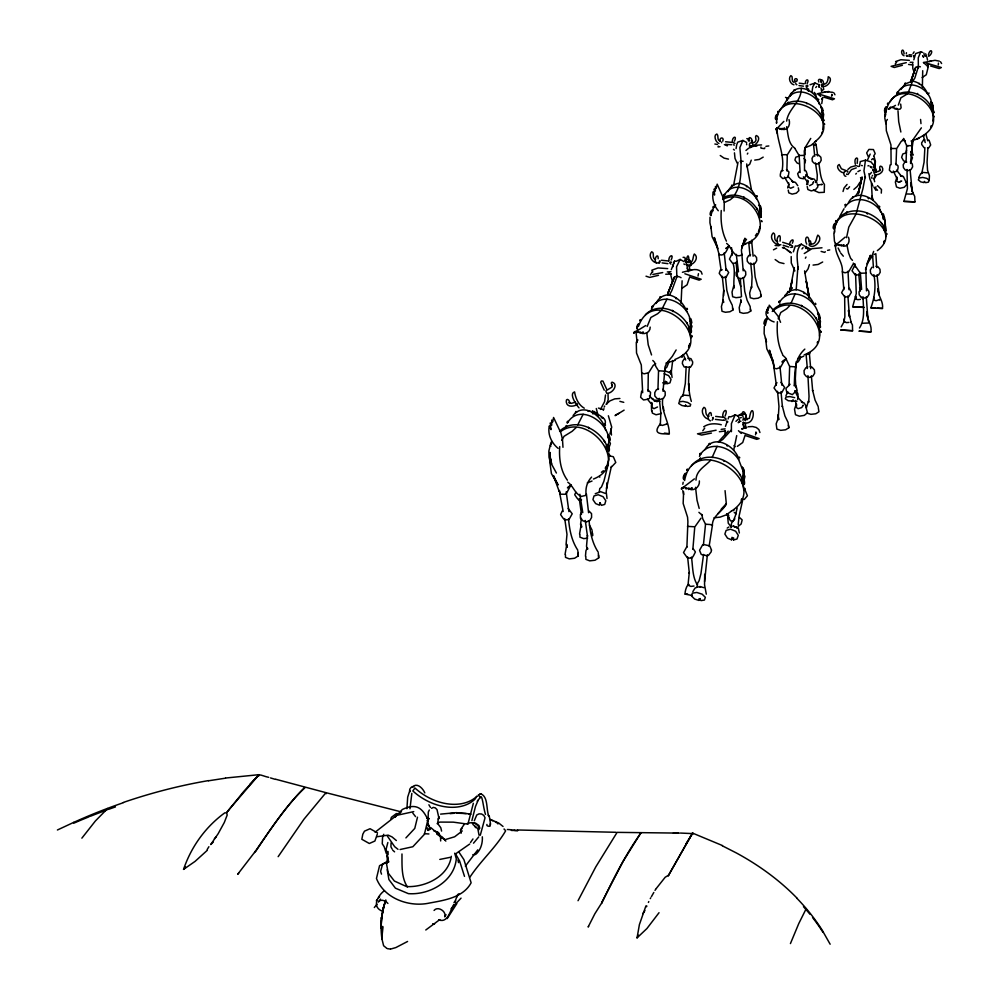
<?xml version="1.0" encoding="UTF-8"?>
<svg xmlns="http://www.w3.org/2000/svg" width="999" height="999" viewBox="0 0 999 999"><rect width="100%" height="100%" fill="white"/><g stroke="black" fill="none" stroke-linecap="round" stroke-linejoin="round"><path stroke-width="1.5" d="M745.691 428.146L745.416 423.551M796.353 404.695L796.353 403.833L794.53 409.128L795.479 414.722L799.362 416.183L804.32 415.372L807.429 412.774L805.456 405.032L804.008 402.859L801.41 402.048L802.796 402.659L798.513 398.189L794.742 390.621M608.866 452.984L608.841 459.615L607.342 464.46M581.443 518.294L580.544 524.338L581.68 527.21L581.231 524.35L579.532 534.128M724.874 430.382L725.212 434.677M642.669 392.719L641.296 364.935L636.525 353.009L636.276 342.295L637.936 339.96M710.002 217.258L709.939 222.827L711.176 228.446M648.039 391.446L648.276 373.364L653.284 365.334L655.706 363.798M704.682 574.25L704.545 584.815L706.305 594.168M728.558 515.209L728.521 518.244L727.734 517.42L728.471 515.147M401.973 853.97C402.06 864.922 401.173 877.609 407.455 886.962M723.638 295.692L723.738 290.234L722.876 299.575L723.588 302.485L723.201 300.025L721.415 306.593L722.002 311.276L725.424 312.275L729.932 311.75L732.904 310.027L732.392 306.331M912.037 145.916L911.937 141.908L912.037 145.916L912.112 142.283L913.461 139.061L921.39 127.835M304.907 787.824C287.375 803.758 270.267 829.782 255.582 851.023M922.377 87L922.714 70.704M741.483 296.715L740.359 278.833M660.839 412.887L660.314 424.737L662.3 425.437L666.995 423.951L666.246 424.363M690.809 338.099L690.272 331.793M704.582 581.568L707.379 554.795M740.084 161.214L741.021 161.264C741.046 172.715 741.196 184.99 734.59 194.93M786.862 170.904L787.287 154.882L791.732 147.752M684.602 480.556C693.468 430.332 774.625 483.491 731.305 511.213M686.887 547.34L687.899 521.703L687.562 517.182L683.154 503.446L683.603 491.795M797.914 266.87L796.178 290.01M822.739 97.378L821.74 103.621M657.954 389.498L658.541 370.791L655.744 366.333L654.557 362.3L652.797 360.464M660.314 424.737L660.351 423.838C652.135 433.941 660.439 434.253 669.33 433.716C669.318 421.84 660.901 411.451 662.724 398.813M749.737 140.984C746.815 134.828 753.633 138.099 751.698 142.407M789.035 385.514L789.647 366.483L785.589 357.854L782.592 355.032M794.267 385.876C794.854 372.54 794.18 358.703 804.832 349.113M391.059 842.944L390.934 846.827L392.12 849.05M782.055 170.792C785.027 155.182 777.422 142.557 776.772 127.785M805.394 247.752L806.131 246.291L806.78 247.09L806.056 248.551M896.003 164.823L896.59 148.701L901.123 141.508L904.457 139.361M906.068 161.913L906.642 145.604L912.124 145.729L910.539 163.511M562.974 447.302L562.487 439.285L560.938 433.054L553.583 417.482L552.647 422.003L551.71 420.092L551.723 425.212L550.274 422.914L550.986 429.632L549.338 425.886C547.39 434.303 551.56 443.081 558.104 448.351M743.743 490.172L743.219 483.366M764.272 326.411L764.135 333.579L766.52 341.933M788.636 182.829L788.935 187.138L790.634 188.262L793.693 186.938M805.032 147.527L805.094 154.408M912.599 63.237L912.836 68.694L914.784 73.451M409.965 808.778L411.825 793.393M406.905 808.703L407.692 797.127L409.827 790.496M681.068 303.421L682.117 280.806M765.234 325.537L767.444 317.207M823.451 83.966C823.925 82.43 822.227 78.097 820.791 80.707M928.333 66.421L926.285 74.763L922.102 77.572M686.163 366.758L685.326 383.391L682.954 396.054L683.116 395.067L688.885 395.542M689.46 366.983C688.111 378.883 688.161 390.759 691.333 401.398M810.751 138.411L805.369 147.253L804.245 151.036L804.432 155.407L799.1 155.494L794.979 148.651M663.061 391.321L664.997 366.92L666.745 363.074L672.339 356.331L676.136 349.95M819.48 336.163L819.817 329.782M780.569 322.315L777.921 315.984L769.255 305.182L768.78 308.167L767.794 307.292L768.231 310.352L766.745 309.39L767.956 313.211L766.158 311.451C765.034 316.571 769.53 320.754 774.125 321.928M796.24 361.626L795.341 378.546L795.878 387.687M720.217 141.433C718.618 137 724.812 136.651 722.764 141.221M924.887 147.59L924.075 162.213L921.727 173.601L922.264 172.365L927.334 172.802M927.896 147.69L927.072 162.325L927.547 170.33L929.432 175.699L929.207 180.332L928.396 182.168L925.648 182.667L924.3 181.393L923.988 182.605L920.728 181.868L918.343 179.895L919.142 178.059L922.651 177.41L926.822 178.359L929.207 180.332M746.528 239.248L742.369 245.654L741.845 247.889L744.929 238.199L741.408 249.862L741.82 254.945C733.828 259.016 731.555 246.828 726.623 243.381M881.28 193.119L881.493 189.523L877.497 185.664M382.005 939.297L382.667 926.41L381.943 938.935L383.616 945.741L386.95 948.463M559.715 446.565C558.916 458.066 560.439 470.654 567.382 480.194M721.253 210.489C720.541 220.854 721.69 231.756 726.41 241.134M740.808 299.338L741.146 302.21L741.021 301.061L739.198 307.642L739.809 312.337L743.256 313.336L747.776 312.812L750.736 311.076L750.199 307.38M733.503 539.947L733.628 537.887L731.443 539.76L727.509 538.161L724.862 534.09L726.123 530.382L730.594 529.195L735.639 531.243L738.286 535.327L737 539.035L733.503 539.947L732.03 537.337L731.443 539.76M799.125 155.045L800.124 172.59M736.251 254.32L738.498 271.84M777.409 321.69C776.685 332.692 777.572 344.33 782.567 354.333M859.44 166.396L860.301 161.601L865.484 160.152L871.14 162L872.864 164.311M885.151 112.487L884.802 118.094L885.926 123.739M382.142 928.958L382.205 932.741M699.387 480.931C699.924 485.764 695.853 490.172 690.946 489.71L692.207 487.812L688.523 489.498L689.035 488.012L685.901 488.886L686.488 487.862L683.341 487.587L682.055 488.561L683.279 487.524L681.455 488.886L683.678 487.087L681.318 488.886L694.38 478.883M863.685 307.442L852.684 306.73L856.268 293.594L855.569 273.676M692.232 595.479L685.127 594.13C684.652 591.483 687.087 583.965 688.998 584.465M877.085 274.825L879.083 294.867L877.896 288.674C877.646 295.916 883.69 301.248 882.467 308.466L870.866 307.792C874.737 297.402 876.135 286.176 873.863 274.65M791.196 256.581L791.283 263.024L794.879 270.954M907.055 193.956L911.375 194.131L912.886 193.282L912.611 192.345L914.697 196.366L914.947 201.86L903.908 201.386L907.417 188.711L907.005 169.468M938.298 64.923L938.423 63.099M885.289 115.946C891.483 63.149 966.245 117.595 916.82 138.861M441.67 837.799L436.7 833.653M739.372 533.004L738.286 527.859M932.754 120.954C938.311 97.977 903.059 80.382 890.134 101.736M800.411 356.718L800.261 358.641L798.126 361.913L796.952 362.013M688.985 345.954L688.573 347.315M692.856 549.338L694.767 526.972L700.986 518.219M697.202 586.825L697.514 583.316L699.113 580.731L700.948 573.713L703.558 554.445M852.584 330.744L840.908 330.02L852.584 330.744L852.447 324.912L850.586 321.578L851.148 322.452L848.426 310.489L849.475 316.845L847.901 295.941M870.941 331.868L859.202 331.144L870.941 331.868C872.289 324.55 866.22 318.993 866.782 311.563L867.831 317.932L866.308 296.978M812.025 91.721L812.786 86.788L815.009 83.054L819.829 84.99M703.383 545.242L705.531 524.2L710.301 524.537L712.387 525.412L709.14 546.228M658.191 258.729C658.378 251.411 652.684 260.215 656.455 262.862M651.398 405.319L651.623 410.839M712.387 525.412C712.062 515.884 722.502 511.675 726.335 503.933L725.062 490.646M650.187 327.11C650.486 331.406 646.141 334.215 642.182 333.491L643.393 332.068L639.972 333.142L640.484 332.005L637.587 332.467L638.149 331.693L635.064 331.481L633.703 332.742L635.826 331.593L633.641 332.942L645.779 325.524M123.476 802.659A329.682 191.196 -21 0 0 73.614 822.439L73.689 822.552M724.1 211.014L724.25 203.371L723.201 197.69L717.17 184.166L716.208 188.224L715.509 186.463L715.321 191.096L714.223 188.973L714.547 195.067L713.323 191.633C711.625 198.339 713.848 205.557 718.281 210.739M738.174 524.687L739.11 515.946L742.931 499.088M711.375 415.634C711.325 406.968 704.782 419.043 710.426 420.854M831.593 96.204L831.817 94.356L832.279 95.467M875.811 172.565L875.474 168.769L873.226 166.471M794.58 81.081C793.493 77.672 798.725 77.897 796.927 81.156M672.065 377.447L671.128 370.342L671.003 374.363L672.714 360.539M806.618 184.54L807.766 180.482M326.173 793.693L325.961 792.657L275.736 779.257M427.959 823.064L428.309 812.062L429.308 810.002M599.3 491.77L599.75 488.586L601.473 487.012L603.92 481.143L608.403 463.436M805.244 83.604C805.194 78.584 810.027 78.584 807.117 83.666M664.872 371.491L665.272 368.556L666.795 367.232L668.955 362.013M755.531 434.802L755.918 432.018L756.53 433.291M659.028 912.711L646.927 928.533L637.062 937.861L639.397 924.612L645.928 905.881M725.087 416.158C728.833 407.205 722.215 409.915 722.752 416.72M606.605 466.221L606.505 466.858L606.93 465.397M787.724 187.974L788.024 185.976M846.553 237.687L848.775 227.148L856.081 213.973L862.961 188.561L865.196 176.698M591.595 477.085C586.863 482.155 585.202 488.648 586.201 495.292L581.43 496.403C574.762 493.868 573.451 486.076 567.782 482.167M607.017 498.526L606.206 491.845L607.28 482.617L606.518 488.436L611.388 466.396M579.87 494.255L582.779 512.637M736.076 148.601L736.638 145.142M682.816 484.278L683.166 482.255M906.268 53.809L906.468 52.71M738.024 162.288L733.566 185.477M730.868 527.185L731.655 522.752L733.266 521.103L735.414 515.621L737.15 508.016M672.989 266.745L673.426 264.298M698.85 600.387L699.175 598.601L700.973 600.611L704.432 600.049L705.331 597.315L702.147 594.168L696.765 592.457L692.344 593.181L691.483 595.916L694.655 599.05L698.85 600.387L700.287 598.538M871.603 159.728C873.463 155.944 876.772 163.724 874.162 165.409M698.026 276.024L698.451 273.701M794.342 267.582L789.897 290.734M865.484 160.152L863.948 170.929L865.409 177.647M377.297 834.19L374.9 841.021L369.318 843.493L361.838 839.285L362.799 834.227L364.473 831.168L370.055 828.72L377.535 832.916M794.692 397.664L789.859 396.578L785.976 397.04L785.314 398.763L788.236 400.736L796.915 401.361M734.477 141.184C737.562 134.415 731.48 137.213 732.442 142.208M874.737 174.001L874.575 174.85C879.033 175.524 885.214 171.366 881.842 166.633C878.558 164.76 879.969 169.081 880.156 170.704L880.419 169.793L878.558 171.391L874.013 172.278L873.85 173.127M451.323 856.293C448.551 876.498 425.324 887.462 406.581 886.588L394.393 881.043L388.174 873.026L386.576 863.973L387.175 861.188M797.614 399.637L798.026 394.043L796.403 390.472M665.059 383.716L665.521 381.418L667.082 382.192L665.059 383.716L662.712 382.779M786.65 121.116C788.248 108.716 801.623 101.873 801.273 88.262M689.298 278.134L687.1 284.802L682.192 288.149M733.691 450.249L736.725 435.589M913.823 59.79L915.633 53.584L920.728 51.873L922.564 52.385M913.248 139.723L911.95 149.026L912.599 154.595L910.651 151.536M823.313 932.179L830.144 944.217M927.534 66.808L928.009 64.585L927.534 66.808L927.934 65.222M885.476 227.01L885.102 220.292L883.216 218.594M259.016 775.736C258.291 773.363 264.523 776.648 268.719 777.334M671.141 260.015C674.537 252.884 668.069 255.694 668.918 261.026M906.006 152.647L906.543 150.225M789.997 290.709L792.282 280.332L789.497 291.683M861.95 177.497L858.291 193.868L862.087 177.285M745.142 435.152L742.719 442.532L737.324 446.366M641.67 391.171L640.621 397.29L643.506 399.962L645.978 399.588L649.512 398.489L650.337 394.892L650.549 392.37L647.677 389.697M743.081 416.983C740.184 406.605 748.8 413.948 744.68 419.23M467.869 824.337L473.351 803.321M793.356 251.848L795.354 245.966L797.165 246.129L801.298 244.156L805.306 246.541M550.237 445.354L548.863 451.073L549.013 457.267L550.674 463.586M471.903 820.616L475.462 806.555L478.046 800.436M474.313 820.741L476.723 815.022L479.033 813.848L481.643 813.998L483.841 815.446L485.039 817.794L480.282 835.264M417.495 817.194L414.772 828.408L405.906 837.911M862.025 177.235L858.403 192.183L858.965 190.722L855.444 196.316M806.355 407.929L808.453 400.986L808.666 402.335L809.04 396.378L807.929 375.599M608.766 435.127L609.927 437.462L609.84 440.309M751.248 160.14L749.787 164.123L746.715 166.633M890.121 164.947L889.347 170.18L891.845 172.577L894.28 172.003L897.252 171.154L898.113 167.882L898.026 165.909L895.541 163.524M898.338 105.095L900.886 97.802L907.567 93.819M650.424 274.837L652.597 271.204L652.597 272.377M821.877 133.179L822.189 132.005M809.402 264.623L808.116 268.818L805.169 272.989M718.269 146.141L718.044 146.953L720.017 146.678M884.04 242.008L884.365 240.834L884.14 242.807M679.42 400.524L681.243 396.703L683.403 395.154M789.322 96.254L791.121 93.207M387.849 842.519L386.151 849.1L388.611 862.199L387.212 855.506L387.262 862.924M778.209 318.843L780.781 312.5L786.762 308.716L789.797 305.607M695.978 480.157C696.178 470.254 705.132 466.471 710.776 460.114M384.465 890.621C377.41 895.878 371.316 907.467 382.904 911.35M843.031 191.521L844.068 187.987L847.052 184.428M390.871 819.055L391.383 817.344L396.291 813.623L400.249 813.873M565.821 426.798L566.408 425.524M567.07 422.477L567.657 421.216M758.441 231.768L758.84 230.469M690.222 318.768C691.383 317.07 692.482 326.186 690.833 322.615M575.387 412.674L575.973 411.413M690.771 324.288L689.46 318.044M760.589 217.432C758.591 219.081 758.528 207.879 760.289 214.698M804.657 163.349L805.544 160.464L804.058 158.466M385.826 899.937L383.379 907.854L385.539 900.911M647.165 326.486L650.886 317.457L657.667 313.711L661.088 310.639M822.751 129.67L823.463 122.078M920.391 66.821L918.456 66.434L914.847 78.034L912.412 81.568L908.266 92.445M883.603 228.122L883.953 226.973M884.315 225.836C886.7 224.238 882.492 208.679 883.004 215.372M692.844 591.62L695.054 588.061L697.589 587.025L700.524 586.675L699.65 586.575L703.97 587.649M741.196 500.287L741.658 498.801M457.704 894.392L454.682 902.447L455.044 901.548M385.564 900.761C381.206 912.936 380.107 926.16 381.943 938.935M817.219 342.994L817.657 341.608M304.558 787.587C287.749 804.033 270.08 829.545 255.869 851.098M688.898 346.353L689.822 343.481M638.523 326.273C654.283 281.73 720.853 341.496 675.037 359.415M639.797 320.816L640.347 319.63M930.756 126.935L931.168 125.687M758.678 231.006L760.027 226.873M651.748 307.33L652.297 306.156M651.91 309.078L651.36 310.264M911.2 80.732L914.947 69.393M659.727 297.864L660.289 296.691M910.776 82.068L915.621 67.482L910.626 81.419M711.363 213.873L713.186 208.416L715.696 204.895M823.114 118.744L823.688 114.123L821.765 111.613L822.352 110.539L820.753 106.518M759.64 205.819C760.589 204.358 761.875 210.24 760.564 210.227M713.024 207.405L713.548 206.293M736.987 144.156L737.674 142.183L742.906 140.434L746.69 142.507M723.8 195.379L724.325 194.268M725.461 426.373L727.21 421.328M724.038 197.178L724.562 196.066M731.48 186.189L732.005 185.065M646.852 906.006L646.565 906.717M673.801 263.249L674.55 261.164L676.298 261.263L680.132 259.403L684.09 261.676M911.25 161.101L912.474 157.742L910.501 154.271M207.23 850.361L195.067 861.388L183.566 869.367C191.146 846.89 205.644 826.66 224.937 812.761M873.675 251.386L871.54 257.23L866.932 263.861L870.441 255.269L865.534 269.443L865.821 268.069L866.483 290.871M679.245 276.81L677.06 276.361L671.84 290.509L669.817 294.355L668.194 295.304M777.709 112.263L778.159 111.226M786.975 98.751L787.412 97.715M787.724 103.222L788.174 102.185M793.893 90.809L794.342 89.76M686.65 470.354L687.275 469.055M728.084 418.943L728.933 416.695L730.881 416.82L735.164 414.885L737.424 415.634M671.316 269.63L674.55 261.164M699.725 454.533L700.349 453.246M699.775 459.278L700.399 457.979M785.926 395.716L787.899 391.82M383.753 834.29L382.555 837.374L382.255 843.805L384.14 846.653L386.338 853.533M668.169 292.632L673.588 278.696M708.853 444.63L709.477 443.344M867.582 159.803L870.179 154.096M778.783 302.285L779.37 301.086M779.545 305.232L780.132 304.033M648.401 902.447L648.776 901.573M787.437 292.62L788.024 291.421M795.117 293.856L791.196 302.884M806.181 909.652L806.243 908.615L798.775 923.563L790.434 943.58M660.127 261.913L658.99 263.336L658.865 262.275M600.474 409.44L604.595 401.635L605.519 394.98M603.259 410.352L604.008 408.728M668.231 292.57L674.55 276.898L667.707 293.444L668.756 291.908M835.589 221.616L836.038 220.567M834.352 231.656L834.64 230.931M845.004 205.369L845.454 204.308M846.39 213.112L846.852 212.038M852.497 198.039L852.959 196.965M859.477 328.009C865.496 318.956 863.148 307.18 863.049 296.79M792.344 243.257C795.479 236.638 788.661 241.034 789.734 245.13M717.095 446.303L712.112 457.53M841.183 326.898L844.03 321.803L844.867 316.571L844.654 295.754M815.708 96.791L815.946 94.381L814.21 92.358M887.387 104.046L887.911 102.984M885.614 114.66L885.102 115.722M896.877 93.082L897.402 92.008M913.024 53.571L914.11 51.873M898.463 93.981L898.988 92.907M904.757 84.003L905.281 82.942M486.988 824.45L486.863 824.762A1.761 1.211 5.5 0 0 487.574 825.973L488.998 826.298A2.035 1.436 10.9 0 0 490.272 825.886L489.935 824.075M918.818 177.347L920.666 173.764L922.339 172.602M742.719 467.569L744.168 470.017L743.843 472.877M907.167 55.919C908.478 54.246 907.292 57.655 906.28 55.507M897.352 179.171L896.802 177.685L895.366 182.08L896.49 186.988L899.962 188.262L904.182 187.3L906.667 184.678L905.956 181.943M605.019 423.938C607.554 417.495 597.127 415.297 594.33 411.488M606.58 404.37L608.179 399.712L608.029 393.918M667.02 299.088L661.875 309.303M821.565 117.969L821.952 117.12M822.327 116.284L822.976 110.552L821.852 109.39M933.078 111.663L932.829 105.307L931.006 104.258M689.023 262.312C688.873 251.885 686.85 255.969 686.076 262.075M776.435 122.74L776.722 122.103M458.928 893.755L456.618 897.065M583.154 414.235L577.659 425.037M601.623 903.458C613.111 879.182 625.699 854.27 641.096 832.754M447.177 918.618L456.83 903.596M819.642 325.799L820.504 321.478L818.368 319.056M815.896 182.58L817.095 180.032L817.282 175.025L815.521 163.024M743.656 481.83L744.942 476.423L743.768 474.138M562.312 510.901L560.589 514.56L562.799 517.819L564.672 519.93L568.918 519.617L572.215 513.811L568.144 508.429M575.836 492.282L574.7 494.692L576.885 497.902L578.721 500.012L581.518 499.8M720.516 269.693L719.205 273.351L722.389 277.61L726.023 277.322L728.708 272.565L726.398 269.206M453.883 904.395C450.087 910.139 448.214 923.476 438.611 919.854M656.143 303.446C657.954 298.401 662.974 295.055 668.269 294.805C676.96 296.353 683.691 303.396 686.763 311.426M602.072 901.835L623.114 861.375L640.958 832.704M727.934 191.696C729.707 186.9 734.402 183.579 739.472 183.229C747.627 184.553 753.845 191.284 756.543 198.826M790.147 96.366C795.816 80.519 817.219 90.847 819.055 103.908M821.403 106.98L822.714 108.978L822.514 111.101M875.099 175.999L874.625 176.698M578.034 900.711L595.766 866.92L617.107 832.367L679.133 833.104L673.351 833.054M835.089 225.861L835.651 224.725M836.225 223.601L836.787 222.477M650.287 898.625L650.674 897.901M644.879 910.514L644.268 911.6M668.319 875.711L692.444 833.054M668.294 875.698L692.594 833.116L722.489 845.566M705.044 449.612C713.573 433.216 735.376 445.816 738.973 459.677M853.046 264.273L848.588 271.878L845.004 272.789L842.369 271.815C843.206 261.588 833.878 253.846 835.713 243.331M747.327 154.058L747.826 153.122M438.136 833.416L439.061 833.129L439.223 834.352M469.992 877.06C480.544 860.938 496.041 847.389 505.606 830.881L505.257 830.007M900.911 89.51L905.094 83.953L912.499 81.106C919.355 82.143 925.099 87.388 927.509 93.769M735.164 414.885L731.405 423.651L731.418 431.68M651.385 896.69L653.808 892.469M920.728 51.873L918.281 57.767L918.356 68.169M551.011 459.94L549.862 462.075L551.411 473.613L558.091 484.99L553.409 475.574L559.278 491.62M742.906 140.434L739.872 147.565L741.171 162.612M637.062 937.861L638.473 935.239M212.225 843.206L210.702 844.567L218.157 833.703L224.313 822.464L227.198 815.022L226.523 812.761M207.168 849.537L208.903 846.715M847.964 174.588L851.46 169.605L856.293 167.869M609.877 434.103L611.713 427.11L608.366 415.771M847.389 172.09L847.851 171.254L841.383 168.794L839.172 164.498C834.939 166.321 840.084 172.677 843.518 172.777M582.055 511.538L580.407 514.497L580.456 518.281L583.066 520.904L586.351 521.915L589.947 520.379L591.595 517.432L591.545 513.648L588.935 511.013M839.697 216.521L844.005 208.766M805.356 258.204L806.006 257.03M848.401 202.822C855.706 187.45 878.021 198.351 880.569 211.875M737.624 269.805L736.088 272.527L736.251 275.574L738.361 277.997L741.295 278.646L744.255 277.51L745.791 274.787L745.629 271.74L743.518 269.318M813.373 156.019L812.025 158.416L812.362 161.438L814.385 163.386L817.194 164.061L819.854 162.65L821.203 160.265L820.866 157.243L818.843 155.295L816.033 154.608M446.004 914.647L444.755 916.832C446.778 911.425 437.749 905.718 434.066 910.439M604.12 407.117L604.72 406.056M876.148 175.724L874.187 178.946M567.32 423.176C578.921 402.547 609.228 421.815 608.891 440.996M760.938 215.16L761.338 211.376L759.715 210.377M690.671 330.444L692.02 326.186L690.234 323.801M904.107 53.884C903.321 45.417 898.975 53.409 904.045 55.782M651.473 308.878C661.613 287.312 692.644 305.881 690.459 325.324M561.75 440.284L564.085 436.288L572.14 431.306L576.186 427.522M723.601 196.728C732.904 176.011 762.549 193.119 759.914 211.825M791.995 401.573L793.094 399.7M608.591 448.788L610.414 443.643L609.527 441.483M904.807 162.1L903.183 164.823L903.433 167.595L905.319 170.055L908.253 170.567L910.976 169.618L912.611 166.895L912.349 164.123L910.476 161.663M786.887 100.287C795.791 82.23 823.75 96.653 822.065 113.973M821.603 99.013L822.002 98.352M741.645 480.544L742.232 479.57M742.819 478.596L744.305 471.903L743.031 470.479M685.938 843.98L692.719 833.166L693.219 833.778M823.288 931.992L823.301 931.967A336.675 234.503 -9.6 0 0 796.852 898.238M871.977 267.195L870.291 269.98L870.541 273.002L872.552 275.499L875.636 276.149L878.533 275.05L880.219 272.277L879.957 269.243L877.946 266.745L875.898 266.321M655.868 889.073L655.007 890.384M860.838 288.973L859.065 291.87L859.24 294.767L861.213 297.477L864.322 298.052L867.269 297.178L869.055 294.28L868.855 291.383L866.895 288.661M680.132 259.403L676.548 266.783L676.847 276.923M477.772 849.862L465.334 866.17M817.944 324.325L819.779 321.191L819.879 317.445L818.631 316.321M859.977 182.18L857.392 186.338L853.845 189.435M782.517 106.905L788.223 97.79M896.802 94.293C904.932 75.849 931.43 87.413 931.617 104.783M779.27 302.797C789.734 283.853 817.469 298.476 818.606 316.608M699.462 456.381C707.354 439.672 730.544 446.128 738.436 459.528M931.78 110.077L933.091 107.88L931.33 107.043M278.147 856.667L303.996 819.18L325.961 792.657M656.218 888.561L665.197 877.234L668.568 875.224M873.675 155.956L875.186 153.634L873.438 149.563L868.93 149.4L866.645 152.884L868.406 156.955M776.935 382.629L774.025 387.949L777.734 393.057L781.73 392.744L784.627 387.425L780.931 382.317M684.652 358.279L682.579 361.438L682.354 363.611L684.153 366.97L690.409 367.295L692.494 364.136L692.694 361.963L690.908 358.604L687.861 358.341M254.583 852.522L255.507 851.123L237.687 874.275L238.773 873.089M815.746 87.562L816.658 86.463M686.9 546.59L683.541 552.547L687.649 558.191L692.07 557.904L693.531 555.719L695.416 551.947L693.069 548.563M801.947 248.976L803.084 247.615M854.632 265.522L852.022 270.779L855.344 275.062L859.028 274.775M845.004 207.268C854.832 191.246 882.342 202.66 883.491 219.53M764.909 147.815L764.347 148.626L761.026 148.152L760.876 147.028M755.406 235.702L757.042 233.354M460.539 829.694L464.385 824.163M588.586 926.373L588.136 927.022L594.855 913.773L602.335 901.947M214.398 838.773L216.009 837.075M605.194 468.206L606.98 465.659M887.387 119.455L886.001 121.428L886.338 130.744L890.946 144.905L891.108 164.71M470.479 842.507L472.964 838.96M814.722 156.281L813.473 143.956M815.609 143.731L815.584 144.942L814.51 145.305L813.011 144.618M478.746 836.875L473.501 843.193M779.582 110.814C789.235 94.043 814.947 101.186 821.902 116.821M606.368 447.452L607.042 446.541M607.704 445.616L609.889 439.26L607.579 436.813M688.773 329.008L689.335 328.246M689.884 327.485L691.495 322.227L690.409 321.116M702.784 430.744L704.732 428.096M758.89 214.36L760.714 211.776L761.001 208.729L759.914 207.817M737.337 261.513L736.213 263.024L732.617 263.311L729.457 259.103L731.917 253.958M790.321 290.047L792.12 287.675L788.273 292.482M735.938 421.328L737.999 419.443M691.47 465.696C706.181 448.151 734.877 460.302 742.22 479.208M380.519 899.125L378.309 901.985C380.681 898.563 385.864 900.698 387.924 903.446M376.311 900.786L377.247 899.575M378.683 897.701L379.595 896.528M895.266 63.911L896.665 62.113M642.669 913.723L644.055 911.925M377.085 904.22L374.313 907.517M799.337 171.491L797.639 173.676L798.688 176.898L800.236 178.184L803.558 178.771L807.229 174.513L806.181 171.291L804.62 170.017M461.975 828.496L460.464 830.431L461.176 833.216M801.298 244.156C794.717 250.687 797.826 260.951 798.064 269.181M734.852 518.868L733.116 521.053L730.481 520.829L726.598 513.823L727.584 514.872M183.566 869.367L185.452 867.007M837.562 219.905C849.05 203.784 875.124 211.214 883.89 226.561M212.75 842.619L213.411 841.82M849.575 186.751L847.689 188.998L846.403 188.636M855.768 174.101L856.43 173.339M717.869 513.761L726.335 503.933L721.29 509.065M844.417 287.425L841.633 292.744L844.892 296.953L848.626 296.765L851.398 292.257L849.4 288.336M847.864 169.48L850.711 167.095L856.081 165.584M249.787 784.465L259.066 774.675L225.737 778.021M461.063 898.138L451.086 908.753M731.256 430.094L722.602 439.635L718.343 441.92M776.673 248.139L773.476 249.812M719.105 441.046L728.171 431.106M813.236 182.33L813.735 181.781L812.599 184.053L809.59 185.689M744.267 499.512L747.414 495.766L745.017 489.897M573.101 415.522C583.853 401.336 603.071 416.82 605.619 430.107M395.129 817.219L402.36 809.477C415.659 803.146 422.04 807.18 427.922 819.679L424.413 834.327L412.837 846.74L400.087 849.525M795.878 366.883L789.672 366.458M825.311 251.748L824.687 252.397L821.116 251.423M784.802 295.567L787.936 292.37L791.832 290.297L796.265 289.498C804.083 290.896 810.738 296.691 813.785 303.933M427.135 820.529L429.108 818.481L428.359 819.255M611.163 467.37L615.784 462.475L613.324 456.718L609.228 455.844M692.732 833.603L680.394 833.054M664.422 433.129L669.33 433.716M479.795 797.901C482.292 792.17 483.029 807.08 485.489 814.397M743.893 428.309L743.406 422.24M742.619 419.98L749.387 418.344C752.771 397.14 758.441 427.097 743.069 422.565M81.868 838.161L95.355 821.016L107.617 808.503M802.622 405.806L803.271 405.194L801.71 407.592L798.101 408.666L796.166 407.355L795.529 400.449M790.059 384.265L785.926 388.474L786.8 392.432L792.332 394.63L797.052 390.209L796.178 386.251L794.417 385.277M783.84 121.403L776.161 129.358L777.809 127.71L776.348 129.458L777.647 128.222L776.885 129.271L777.784 128.384L780.256 128.459L779.907 129.37L782.18 128.371L781.917 129.633L784.54 127.934L783.753 129.608C788.735 129.42 790.471 123.639 788.998 119.568M439.847 919.579L425.774 929.994M462.262 830.943L454.645 836.787L444.518 839.822M504.12 828.895L504.308 829.669M455.706 900.948L453.946 902.509M881.742 213.299L883.94 218.606M478.434 794.979L480.369 793.955M275.412 779.395L270.492 777.921M606.043 404.258L609.977 400.874L614.76 398.876L619.892 398.476M806.068 85.702L807.729 85.327M807.866 86.276L806.205 86.638M876.111 186.863L875.024 187.787L877.559 190.235M804.257 253.534L811.987 248.676L822.002 247.789M745.941 150.474L748.713 148.139M733.241 197.253L730.294 199.738L724.487 202.472M738.136 526.436L741.183 523.938L742.157 519.892L739.497 517.494M739.11 421.915L738.174 422.664L739.073 422.152M624.113 410.127L615.159 415.684M814.897 142.233L810.963 145.33L806.093 147.34M845.191 237.088L834.839 245.791L836.575 244.33L835.127 245.704L836.513 244.568L835.801 245.329L839.472 244.668L839.11 245.492L841.483 244.817L841.233 246.004L843.955 244.693L843.144 246.204C848.114 246.853 850.236 241.171 848.476 237.238M683.091 257.317L684.802 257.492L685.464 259.802M749.987 145.479C754.645 148.339 762.736 137.625 756.231 135.514C754.42 137 757.08 139.598 755.419 141.334C755.069 143.756 748.925 141.271 749.35 144.693M792.719 247.115L790.746 247.415M645.416 314.66C659.365 300.724 682.929 311.563 689.335 327.972M601.398 472.29L603.408 470.754M412.375 787C417.207 782.167 422.889 788.461 424.837 792.906M925.424 56.106C925.111 56.556 925.549 56.256 924.437 55.569M559.627 431.206C574.962 416.583 599.837 428.946 607.067 446.191M560.439 431.705C587.762 410.939 631.793 464.16 593.456 479.021M469.742 844.005L455.644 853.845M773.126 309.727C787.537 295.704 811.962 306.094 818.381 323.264M731.53 511.038L726.385 514.822L720.117 517.12L713.96 517.794M814.485 142.02C849.175 116.821 776.248 80.532 776.535 123.364M772.252 311.463C799.125 286.663 843.218 340.06 804.133 354.882M375.124 832.204L396.653 815.371L413.748 811.625M786.388 358.891L781.992 362.025L784.939 359.49L780.531 367.345L776.648 368.768L774.462 368.331L769.442 350.187L773.313 362.15L766.807 348.801L765.496 337.924M570.991 485.314L567.42 487.862L570.966 484.915L566.633 493.094L565.009 494.268L560.089 494.18L559.328 490.559M588.036 411.338L589.984 411.163M729.37 246.066L725.861 248.526L728.633 246.403C726.885 250.299 724.687 256.693 719.168 254.595L714.31 237.5L717.994 248.714L712.087 236.601L710.863 226.623M750.574 147.128L753.009 145.417L751.922 141.009M821.415 90.946L823.738 89.348L822.801 85.29M684.615 260.514L686.575 259.191L690.197 260.502L691.233 265.185L689.273 266.508M722.177 269.705L721.128 270.417L718.681 253.746M703.696 426.798C708.753 423.264 715.484 423.251 721.278 424.737M737.487 416.283L741.87 413.436L745.791 414.672L746.965 419.905M808.303 353.159L809.44 354.133L806.156 354.545M598.576 555.144L598.701 557.879L595.029 560.239L589.722 560.851L585.901 559.353L585.801 556.63M788.211 423.514L788.848 427.722L785.664 429.77L780.706 430.344L776.897 429.108L776.173 423.826L778.233 418.294L778.97 406.393L777.547 391.308M578.184 553.184L578.271 555.906L574.587 558.254L569.293 558.878L565.509 557.38L565.446 554.67M877.359 250.624C911.1 225.287 833.778 192.57 834.527 232.655M727.222 528.071L728.92 526.997M895.466 105.37L891.895 107.555M686.35 263.736L687.062 264.61M651.748 270.254L658.029 267.944L667.694 268.606M763.199 157.118L759.252 159.44L754.732 160.102M751.748 242.233L749.737 243.406L748.813 243.144L749.575 242.133M760.526 292.844L761.063 296.491L758.166 298.189L753.683 298.713L750.274 297.739L749.65 293.107L751.473 286.576L751.598 287.7L752.072 276.835L750.711 262.987M895.591 61.551L900.861 59.728L909.34 60.352M919.23 84.041L919.205 83.304M746.44 186.401L746.353 185.664M917.669 94.156L917.644 93.431M743.88 197.627L743.78 196.89M928.92 93.606L928.895 92.882M756.855 196.391L756.767 195.667M870.529 257.317L872.639 256.119M930.119 104.945L930.106 104.208M879.595 299.787L880.281 299.413L876.098 300.724L874.113 300.15M757.105 208.953L757.005 208.242M595.217 493.718L600.699 491.708L605.406 493.431M407.58 941.47L395.841 947.576L390.671 949.05M933.99 116.871L933.978 116.146M428.996 825.599L427.647 824.075L429.657 827.497M429.807 828.583L427.659 829.757L427.51 828.683M761.538 221.341L761.438 220.617M923.85 136.001L923.825 135.29M912.249 193.619L912.886 193.282L910.688 182.954L912.187 191.458L910.077 169.593M822.676 262L818.119 264.46L813.061 265.097M387.4 861.475L379.558 865.683L376.461 878.471C384.278 898.601 409.415 907.467 429.458 903.046C444.405 900.261 463.249 897.589 471.128 882.779L463.911 859.627L458.603 851.623M387.487 861.75L382.517 864.422L380.594 871.378L381.506 874.137M751.822 240.934L751.723 240.235M857.879 171.628L860.214 170.379M596.278 408.504L598.151 415.759M431.593 808.328L433.316 807.417L435.302 807.891L437.013 809.602L438.698 817.07L437.574 823.376L440.796 827.734L441.583 831.093M890.546 108.329L888.423 109.241L890.509 107.043L894.654 108.017L894.467 108.791L896.852 108.391L896.178 109.291L899.949 109.191L901.11 107.83L900.673 104.083M867.931 165.896L868.843 165.622M675.724 298.301L675.586 297.577M672.552 311.039L672.414 310.314M916.071 67.058L918.456 66.434M687.025 308.941L686.887 308.216M686.837 323.214L686.7 322.49M868.231 323.027L862.674 323.226M691.77 336.301L691.633 335.577M657.529 406.98L653.92 408.678L652.035 407.292L651.623 402.485L651.947 404.695L647.552 399.313M750.624 147.215L756.992 145.192L761.575 144.917M808.703 240.559L810.451 241.021L811.288 244.455L809.964 243.656M615.372 415.06L619.055 413.299M803.983 293.057L803.895 292.307M57.405 829.994L73.689 822.402M900.773 181.368L898.713 182.342L896.965 181.219L896.702 176.885L897.065 178.771L893.331 171.066M681.73 356.705L681.593 355.994M801.498 306.019L801.41 305.269M815.334 303.908L815.271 303.159M592.619 413.386L592.432 412.649M928.371 54.945C930.356 46.803 934.552 52.21 928.72 56.344M815.996 318.419L815.921 317.682M588.661 427.972L588.461 427.235M605.019 424.812L604.832 424.076M919.13 138.299L911.1 141.034M820.728 331.768L820.654 331.031M712.087 420.229L713.311 418.544L713.186 417.432L712.512 417.732M742.207 245.492L746.128 243.793M903.908 201.386L914.947 201.86M809.689 352.585L810.139 353.134M604.245 441.171L604.058 440.434M821.603 85.29L821.89 86.276L822.052 85.102M821.54 84.216C827.147 85.252 828.009 80.769 828.246 76.723C833.878 78.846 827.297 88.274 821.89 86.276M722.839 198.027C736.45 189.972 753.995 199.887 759.34 213.486M722.639 199.488C749.962 185.015 779.108 233.928 744.467 243.918M606.88 390.209L612 387.1L612.025 384.677L612.424 385.614L611.251 383.067L612.037 382.142C619.055 384.053 612.512 393.918 606.718 393.269L605.806 390.909M807.866 366.945L805.768 367.819L804.033 370.679L804.27 374.063L806.493 376.611L809.752 377.41L812.899 376.099L814.635 373.239L814.397 369.855L812.175 367.307L810.002 366.77M609.815 455.132L610.189 455.769M675.287 360.302L666.008 363.049M797.876 358.554L803.708 356.231M599.437 476.535L599.812 477.185M587.3 482.867L592.032 481.031M750.586 254.857L748.651 255.607L747.115 258.304L747.289 261.313L749.362 263.711L752.272 264.348L755.194 263.237L756.73 260.527L756.555 257.53L754.482 255.12M726.797 445.429L727.247 446.078M658.591 388.911L656.405 389.735L654.77 392.644L654.845 396.004L657.18 398.613L660.302 399.413L663.586 398.164L665.222 395.267L665.147 391.908L662.812 389.285M740.259 417.919L741.283 417.532M899.437 181.868L901.697 181.019M723.576 460.589L724.038 461.251M739.335 457.092L739.784 457.754M808.116 90.684L808.528 91.209M739.497 474.1L739.959 474.762M806.58 103.259L806.98 103.796M818.418 99.138L818.83 99.675M685.127 264.585L683.865 263.973M906.493 152.71L902.809 153.983L901.61 157.343L903.583 160.814L906.705 162.038M575.536 402.147L571.278 403.371L569.043 402.372L569.542 403.321C570.417 400.037 565.696 397.103 566.258 401.923C566.82 407.679 573.988 406.63 577.522 404.383L576.885 403.409M929.295 61.538L931.243 60.864M928.82 64.523L926.585 65.297L923.513 62.562L934.989 60.302L939.322 61.151M744.867 488.336L745.329 489.011M819.605 113.037L820.029 113.574M866.17 273.077L860.389 273.227L853.296 263.099M824.337 123.764L824.749 124.313M439.81 859.427L450.037 857.367M821.515 184.615L822.227 184.378L817.731 184.952M689.597 270.604C693.318 269.268 698.126 268.756 701.198 271.753L702.085 274.176M685.789 261.9L688.811 262.15M815.946 140.921L816.345 141.458M799.275 156.094L795.791 157.18L794.917 160.065L797.152 163.062L799.25 163.774M659.365 261.039L659.989 260.851M691.733 269.905L682.417 272.29M466.858 823.775L470.354 822.764L474.488 822.989L478.121 825.823L479.108 829.62M783.154 170.454L781.143 171.016L780.356 174.263L780.306 176.224L782.804 178.609L788.124 177.198L788.96 171.978L786.463 169.605M845.878 176.299C843.593 176.461 842.869 171.453 845.366 171.366M755.456 146.229L757.155 145.792M654.919 401.123L657.28 400.537L659.752 401.473M739.397 414.672L741.408 415.434M740.222 421.428L740.921 421.266M815.009 83.054L810.039 84.728M902.397 65.297L894.255 67.482L891.096 66.321L906.293 62.662M874.162 254.495L875.836 253.696L876.747 267.52M660.776 413.723L656.018 414.772L652.322 413.087L652.022 410.801M825.274 91.995L817.419 93.731L820.679 96.366M675.212 276.598L677.06 276.361M652.846 274.45L662.687 272.565M658.528 275.324L649.75 277.397L646.016 276.199M877.272 308.241L882.467 308.466M827.559 250.349L829.744 249.912M376.748 836.775L388.174 835.139L392.033 836.912L396.353 840.534M711.438 433.079L701.598 435.052L697.502 433.816L716.108 430.219M654.245 401.074L657.28 400.537L655.332 400.349L657.217 401.723L652.21 398.938L653.296 399.563L649.362 396.004M440.596 814.123L456.293 812.649L470.204 813.935M480.894 793.868C488.511 796.94 485.964 809.802 488.936 816.42M480.007 794.018L481.268 793.805M891.895 148.389L890.758 148.564L896.003 148.489M208.541 780.781L225.449 778.184M686.638 262.262C694.38 264.036 692.182 257.617 694.317 253.983C699.912 257.879 692.744 266.633 686.738 264.81M827.022 91.733L832.954 92.37M824.175 92.158L828.87 91.471M719.355 431.73L725.449 430.956M721.178 429.383L725.099 428.821M725.486 144.331L731.643 144.755M725.586 141.758L733.553 142.57M765.933 146.341L768.818 145.954M693.98 586.038L690.896 586.413L688.673 585.501L688.136 583.816L689.285 572.527L689.335 573.339L687.599 556.793M860.401 299.375L857.854 299.675L855.881 299.113L856.031 298.451M740.484 297.178L736.026 297.69L732.629 296.728L732.03 292.108L733.815 285.589L734.203 288.024C732.929 280.045 735.714 271.74 733.129 263.599M587.637 538.174L583.716 538.623L579.969 537.175L579.87 534.54M868.019 198.014L868.506 198.726M857.154 166.009L858.453 166.521M472.777 854.719L475.599 854.445C480.656 850.436 482.804 843.044 482.317 836.812M879.357 206.181L879.844 206.893M661.388 260.252L668.568 260.989M450.012 813.636L454.495 813.223M866.982 213.336L867.457 214.048M848.913 322.402L846.328 322.627L844.505 321.603M881.355 223.039L881.842 223.751M437.237 832.342L437.887 832.117L433.641 830.743M667.307 271.953L670.928 271.666M665.721 274.213L671.415 274.063L669.03 273.002M715.409 419.393L723.251 420.304M715.659 416.396L724.063 417.382M924.824 139.897L923.563 139.997L921.652 142.845L921.727 144.518L924.1 147.727M477.235 801.186L480.369 797.327L478.271 795.216M886.65 233.441L887.137 234.166M852.684 306.73L864.222 307.405M927.509 147.902L928.77 147.815L930.681 144.967L929.095 140.272L928.246 140.072M664.785 371.191L658.703 370.779M870.866 307.792L875.062 307.942M748.101 426.773L752.584 426.536L756.305 427.497L758.853 429.57L759.939 432.53M685.127 594.13L687.599 594.018M514.485 830.244L511.338 830.356L517.932 830.556L514.522 830.444M456.793 813.161L466.171 813.548M743.106 161.276L741.021 161.264M871.503 172.377L870.179 174.113M908.89 56.294L911.538 56.556M662.1 262.899L667.919 263.661M909.078 54.708L911.925 54.982M799.025 85.552L803.471 86.189M799.188 83.142L803.97 83.829M908.566 64.46L912.836 64.96M910.176 62.288L913.049 62.313M616.058 832.292L517.532 829.982M743.106 418.206L745.154 419.031L745.291 420.741M746.84 138.599L747.926 138.936L748.576 141.096M510.926 829.744L507.342 829.482M390.072 949.05L387.425 948.625M424.35 833.678L428.908 833.965M780.881 244.78C774.637 245.954 768.356 237.387 773.288 232.929C776.685 234.016 772.352 240.834 777.622 241.433M923.513 62.562L924.275 62.612M775.087 245.454L778.908 245.766M809.265 243.768C816.807 245.779 815.771 238.499 817.831 235.115C824.262 239.298 813.261 250.324 809.028 244.955M472.39 822.939L475.874 823.326L478.971 825.549L479.845 828.283M835.888 220.891L836.563 220.979M846.69 212.375L847.377 212.462M845.291 204.645L845.978 204.733M852.784 197.315L853.471 197.39M598.426 408.067L602.772 409.328M902.759 139.985L904.282 140.185M908.166 145.829L906.642 145.604L903.458 138.424M432.954 923.788L434.54 924.025L433.229 923.825M714.859 144.031L717.394 144.443M468.556 813.798L470.966 814.21M466.221 823.925L453.334 822.152L440.159 822.09A2.46 1.174 -26.2 0 0 438.461 822.639A2.298 1.086 -26.2 0 0 437.2 823.7M782.692 242.307L791.083 244.955M902.384 140.172L905.306 140.834M778.009 111.626L778.633 111.776M728.471 159.116L724.063 158.117L720.242 155.507M788.024 102.585L788.648 102.735M787.262 98.114L787.886 98.264M794.193 90.16L794.817 90.31M784.003 263.574L779.195 262.437L775.149 259.54M783.191 245.279L788.848 247.065M401.523 811.95L326.985 792.931M619.892 401.361L623.763 402.335M870.216 166.371L871.615 167.308M601.273 417.545L603.421 418.356M871.765 167.919L870.366 166.983M734.028 143.119L735.014 143.381M733.416 144.805L734.402 145.067M724.612 418.044L725.774 418.356L725.961 419.48M723.838 419.98L724.999 420.292M926.485 63.137L941.333 67.52L939.197 68.569L930.581 65.971M657.742 262.987C652.472 263.149 647.689 255.594 651.698 251.773C655.069 252.547 651.348 258.491 655.594 259.553M439.185 816.932L439.31 818.218A1.773 0.837 -26.1 0 1 438.124 818.955M670.504 261.975L671.565 262.287M670.878 264.073L669.642 262.725M861.463 165.434L862.337 165.684M820.004 94.405L834.477 98.801L832.504 99.8L824.038 97.215M687.087 469.58L687.886 469.83M567.494 421.728L568.294 421.978M566.258 426.036L567.057 426.286M700.149 453.771L700.948 454.021M700.199 458.504L701.011 458.753M575.824 411.925L576.623 412.175M807.105 413.136L810.913 414.335L815.821 413.773L818.93 411.763L818.268 407.617M709.278 443.868L710.064 444.118M640.184 320.142L640.908 320.379M652.122 306.656L652.846 306.905M782.417 247.702L784.078 248.264M689.472 277.023L699.1 280.132L701.186 279.245L684.852 273.763M660.114 297.19L660.839 297.44M793.93 84.815C790.234 84.103 787.911 78.097 790.858 75.624C793.83 76.299 790.384 81.593 794.193 82.48M779.919 304.545L780.644 304.795M779.158 301.598L779.882 301.848M787.811 291.945L788.536 292.195M724.4 144.618L727.447 145.704L726.523 145.367M734.203 526.56L737.212 527.747L732.816 526.011L737.449 527.709M488.149 815.246L489.31 816.308L490.571 824.275M785.514 97.39L788.698 98.539M713.373 206.793L714.035 207.03M745.991 435.751L756.705 439.323L759.103 438.586L740.858 432.117M724.15 194.768L724.812 195.005M724.387 196.566L725.049 196.803M731.83 185.564L732.492 185.814M726.423 421.191L727.909 421.89M666.233 371.266L670.466 373.002L669.517 371.815M791.57 245.567L792.607 245.979M664.098 373.788L668.593 375.587L671.028 379.37L669.954 382.892L666.882 383.841L665.521 381.418M709.103 416.208C703.646 415.584 707.592 408.391 703.97 407.33C700.224 410.502 703.421 417.832 707.904 418.968M694.218 526.748L687.487 526.373M490.209 819.367L498.713 823.014L503.046 826.485M490.497 819.842L492.932 820.841M413.798 786.75C411.588 785.689 408.266 789.922 410.102 791.683M786.8 154.67L781.555 154.758M863.086 298.888L861.8 297.265M902.359 176.548L900.361 175.537L903.346 176.473L906.255 182.517M722.227 845.753L736.388 852.971A340.572 237.899 -10.1 0 1 797.015 898.151M397.977 849.312L394.655 846.665L387.375 836.088M495.317 821.952L496.266 822.489M783.228 247.24L791.445 252.884M437.162 834.078L442.27 837.012L445.841 841.121M680.219 277.21L681.056 277.685M734.228 512.549L736.363 513.773M807.979 247.727L810.276 249.063M441.471 837.661L445.117 839.784M720.167 141.234C716.483 140.16 719.043 135.577 716.857 134.016C713.586 134.753 715.284 140.434 717.082 142.133M717.956 142.894L718.93 143.469M584.278 408.179C578.409 404.895 575.536 398.164 574.575 391.883C568.618 393.781 576.311 404.795 579.02 407.879M794.842 148.127C787.899 143.706 788.186 133.903 786.625 126.711M806.38 87.637L808.778 89.298M729.37 518.631L727.734 517.42L728.259 523.226L731.468 527.11M592.37 410.714L597.926 414.972M813.436 190.16L818.855 192.57L824.262 192.308L824.437 184.478C819.917 178.334 820.191 169.867 818.705 162.637M779.295 244.78C773.064 241.508 781.742 228.284 780.032 241.146M787.412 250.15L790.396 252.597M697.477 585.027C692.157 576.985 692.894 566.246 691.433 557.055M472.852 824.412L476.473 827.409M437.537 832.891L439.747 834.739M733.466 149.301L734.365 150.062M430.706 827.559L436.888 832.754M698.913 512.325L702.384 515.397L701.735 514.423L702.784 518.868L705.531 524.2M474.6 826.423L476.398 828.009M392.707 850.161L394.58 851.847M497.165 823.151L497.977 823.925M803.396 176.786L807.804 182.28L807.417 180.332L807.854 184.528M805.793 174.575L809.14 177.797L808.141 177.285L812.224 179.47L810.489 178.309L814.197 179.108L816.832 182.642M738.461 430.706L741.221 433.404M647.851 372.914L644.293 373.801L641.795 373.089M852.472 260.352L850.649 258.366L848.563 252.997L846.952 244.917M607.879 434.415L609.44 440.671M692.519 833.066L692.657 833.703M734.053 445.554L735.089 446.753M848.014 271.204L848.963 289.673M840.721 253.097L843.331 256.194M455.419 853.633L459.615 861.038L464.498 876.373M412.862 813.198L415.559 816.62M883.291 216.483L884.602 218.057L883.466 216.671M872.814 169.331L873.65 171.154L873.251 169.355L873.501 170.454M901.523 176.311L896.553 170.13M860.501 177.635L861.513 178.971M784.502 177.085L788.96 184.703M787.824 176.149L793.468 182.255L791.77 181.144L795.454 182.417L797.801 185.689M556.406 473.039L551.548 464.11L550.274 458.079L551.673 463.823M427.797 823.551L430.457 829.133L428.059 830.456L426.698 826.86M940.471 61.713L941.595 63.524M589.435 525.087L592.02 530.032M873.888 187.013L875.911 190.347M428.883 804.769L430.457 807.417M737.287 163.324L735.014 158.429L734.452 152.847M911.413 152.223L913.123 155.17M724.225 252.884L726.086 270.404L725.686 269.705M779.957 366.321L781.83 385.202M740.734 286.388L737.712 276.773M840.072 251.935L838.124 248.014M739.035 460.639L742.994 470.816L743.056 476.423M651.548 354.945L648.214 344.792L646.778 332.892M834.003 92.944L834.977 94.78M686.338 262.475L685.651 260.602M683.154 354.508L685.689 360.002M872.789 185.789L869.879 178.946L868.905 173.589M686.076 352.46L689.872 360.701M577.747 550.112C571.615 540.821 569.455 529.782 568.543 518.743M874.1 156.693L875.411 161.601L874.749 168.756L873.863 164.348L876.41 171.054M598.151 552.072C592.045 542.744 589.947 531.668 589.073 520.616M925.673 53.809L926.435 55.757M732.292 305.332L729.295 299.238L726.847 290.409L725.411 276.473M788.111 422.452L784.927 415.984L782.317 405.969L782.417 406.643L780.993 391.558M750.099 306.381L747.127 300.274L744.73 291.421L743.331 277.447M760.439 291.87L757.504 285.801L755.157 277.01L753.82 263.149M818.181 406.556L815.072 400.124L812.562 390.159L812.674 390.821L811.363 375.836M820.791 81.019L821.328 82.48M873.251 200.062L871.877 196.241L872.214 198.052L871.428 182.979M687.212 268.157L688.436 271.553M742.831 424.076L744.218 427.984M566.208 491.883L568.918 511.625M836.063 245.816L834.44 241.109L833.84 233.004M807.279 247.69L808.079 249.975M672.327 281.169L670.841 275.349M606.705 389.323L602.921 381.081L601.41 381.006L600.661 382.28L604.233 390.172M689.123 265.659L689.997 270.554M900.861 132.018L898.7 121.653L897.989 110.727M871.99 178.459L871.652 177.073M874.225 166.958L875.286 170.579M806.73 244.118C803.421 237.824 808.628 232.929 809.153 242.345M775.948 128.796L777.384 133.666M925.836 133.941L927.759 140.784M923.301 135.714L925.224 142.557M855.331 164.223C854.882 162.362 854.432 158.366 856.83 157.942L857.567 158.779L857.192 163.474M454.72 853.183L456.293 858.79C454.32 881.43 429.495 895.216 408.391 893.643L395.417 888.173L388.898 879.532L387.212 869.742M699.188 508.404L697.015 500.174L695.541 487.3M868.693 321.753L868.93 322.677L868.156 319.643M749.4 145.604L749.999 147.952M873.775 178.022L874.662 181.706M637.112 342.532L636.026 332.23M682.767 490.584L683.691 494.443M686.912 265.01L688.024 271.553M772.677 359.665L774.088 365.709M820.978 87.875L821.727 91.209M817.194 183.878L817.869 186.913L815.409 189.822L811.263 190.896L807.854 189.51L807.192 186.463M457.917 859.952L458.504 862.599M926.81 56.718L927.534 60.102M821.265 82.193C822.402 78.322 816.82 78.297 818.805 82.055M798.301 187.837L798.875 190.572L796.328 193.169L792.145 194.118L788.785 192.857L788.223 190.122M924.2 54.708L923.888 53.084M860.189 290.297L859.639 287.662L860.114 290.135M738.448 416.158L738.885 418.281M751.56 190.372L746.69 163.961M788.386 425.412L788.848 427.722M809.415 297.302L806.28 281.281L809.178 297.914L804.582 270.879M760.701 294.618L761.063 296.491M610.851 428.946L611.463 435.052M559.39 490.559L560.089 494.18M477.709 828.221L479.058 835.251M860.289 291.021L858.765 273.851M559.665 492.957L563.186 511.513M750.374 309.153L750.736 311.076M732.579 308.104L732.904 310.027M608.841 436.288L609.103 437.799M607.842 436.288L608.129 438.012M816.046 144.293L817.744 155.969M564.722 518.556L566.982 534.365L566.058 544.43L567.232 547.29L566.783 544.405L565.072 554.295M773.888 367.295L776.348 385.164M585.264 520.442L587.462 536.288L587.462 535.489L586.513 546.378L587.649 549.238L587.375 547.752L585.926 550.811L585.464 556.268M579.295 498.726L581.468 514.385M796.353 403.833L796.665 406.106M663.336 407.117L663.811 410.539M586.413 493.993L588.586 512.712M659.24 398.314L660.863 413.524M722.289 276.298L723.8 290.796M736.063 262.225L737.462 276.036M731.543 247.69L732.304 255.145M896.802 177.685L896.89 178.584M748.75 242.62L750.062 256.069M751.81 242.769L753.121 256.219M920.579 119.443L920.978 123.639M809.44 354.133L810.713 368.693M806.181 355.369L807.329 368.469M598.301 553.171L598.701 557.879M842.369 271.815L843.83 289.61M592.17 531.118L592.557 535.726L592.444 533.079M741.87 254.021L743.169 270.829M577.909 551.211L578.271 555.906M861.6 289.485L860.351 272.502M821.128 331.593L821.19 332.305M815.746 303.721L815.796 304.433M816.395 318.231L816.445 318.956M854.944 263.886L855.156 266.945M804.382 292.869L804.432 293.581M801.897 305.831L801.947 306.543M872.626 255.419L873.438 267.707M761.887 221.141L761.925 221.778M757.205 196.191L757.242 196.815M757.454 208.766L757.492 209.403M752.172 240.747L752.21 241.383M746.79 186.189L746.827 186.825M744.23 197.427L744.267 198.052M733.728 509.902L733.766 510.726M746.615 143.794L746.665 144.755M873.775 297.252L873.863 299.038M692.132 336.126L692.157 336.838M687.374 308.753L687.412 309.453M687.2 323.039L687.225 323.738M440.522 837.012L440.671 840.958M682.08 356.531L682.117 357.242M676.073 298.127L676.098 298.826M672.914 310.864L672.939 311.563M873.413 170.067L873.438 170.866M739.46 419.38L739.497 420.492M388.037 851.473L388.124 854.57M885.651 231.656L885.751 236.651M605.382 424.65L605.394 425.437M604.607 441.009L604.62 441.795M592.981 413.224L592.994 414.011M589.01 427.809L589.023 428.596M804.457 154.97L804.532 170.717M931.355 102.26A2.485 0.724 80.3 0 1 932.367 103.596A2.485 0.724 80.3 0 1 932.641 106.531M930.556 102.073A2.822 0.824 80.3 0 1 931.705 103.584A2.822 0.824 80.3 0 1 932.017 106.918M885.726 112.175A2.835 1.024 -73.2 0 1 885.089 110.402A2.835 1.024 -73.2 0 1 886.3 107.23M885.688 111.201A2.498 0.899 -73.2 0 1 884.552 110.964A2.498 0.899 -73.2 0 1 885.239 107.88A2.498 0.899 -73.2 0 1 886.613 107.068M741.683 467.407A3.559 0.687 78.2 0 1 742.594 467.782A3.559 0.687 78.2 0 1 743.593 471.965M743.718 483.841A3.596 0.849 79.8 0 1 742.494 483.778A3.596 0.849 79.8 0 1 741.658 478.771A3.596 0.849 79.8 0 1 742.881 478.833M683.591 479.07A3.134 1.224 -69.4 0 1 683.865 475.374A3.134 1.224 -69.4 0 1 686.101 473.376M684.265 479.77A3.571 1.399 -69.4 0 1 684.003 477.322A3.571 1.399 -69.4 0 1 685.439 474.088M823.263 120.355A2.835 0.624 77.2 0 1 822.389 120.517A2.835 0.624 77.2 0 1 821.515 116.608A2.835 0.624 77.2 0 1 822.389 116.458M822.826 117.67A2.835 0.624 77.2 0 1 823.151 119.093M776.747 119.63A2.822 0.999 -72.4 0 1 775.936 117.845A2.822 0.999 -72.4 0 1 777.547 114.46M776.698 118.456A2.473 0.887 -72.4 0 1 775.361 118.569A2.473 0.887 -72.4 0 1 776.235 115.21A2.473 0.887 -72.4 0 1 777.572 115.097M796.877 84.69A4.483 1.711 -76.6 0 1 796.29 84.515M795.866 83.791A4.483 1.711 -76.6 0 1 795.741 83.254M795.691 81.893A4.483 1.711 -76.6 0 1 795.753 81.119M690.696 332.168A3.222 0.787 78.9 0 1 689.672 332.23A3.222 0.787 78.9 0 1 688.748 328.234A3.222 0.787 78.9 0 1 689.447 326.785M637.125 328.871A2.81 1.199 -70.7 0 1 637.075 326.111A2.81 1.199 -70.7 0 1 638.773 323.701M637.712 329.47A3.197 1.361 -70.7 0 1 637.449 327.135A3.197 1.361 -70.7 0 1 638.736 324.263M608.578 450.724A3.509 0.999 79.6 0 1 606.942 450.137A3.509 0.999 79.6 0 1 606.518 445.067A3.509 0.999 79.6 0 1 608.304 447.415M550.874 446.303A3.059 1.349 -69.1 0 1 550.536 444.168A3.059 1.349 -69.1 0 1 551.798 441.396M551.123 444.555A3.484 1.536 -69.1 0 1 551.66 442.857M885.439 230.132A3.059 0.712 77.5 0 1 884.427 230.607A3.059 0.712 77.5 0 1 883.553 226.036A3.059 0.712 77.5 0 1 884.877 227.148M834.652 228.759A3.047 0.899 -71.4 0 1 833.79 227.41A3.047 0.899 -71.4 0 1 835.414 223.539M835.376 224.787A2.672 0.799 -71.4 0 1 834.54 227.335M833.953 228.197A2.672 0.799 -71.4 0 1 833.154 227.385A2.672 0.799 -71.4 0 1 834.227 224.113A2.672 0.799 -71.4 0 1 835.389 223.788M846.84 173.901A4.908 1.186 -75.2 0 1 846.54 174.413M872.626 175.787A4.908 1.461 80.1 0 1 872.314 175.374M758.765 205.694A2.972 0.649 79.4 0 1 759.552 205.619A2.972 0.649 79.4 0 1 760.389 209.053M760.401 210.265A2.972 0.649 79.4 0 1 759.814 210.702M710.976 215.21A2.622 1.086 -72.1 0 1 710.202 213.486A2.622 1.086 -72.1 0 1 711.538 210.502A2.622 1.086 -72.1 0 1 712.774 211.189M711.001 215.597A2.972 1.236 -72.1 0 1 711.001 212.587A2.972 1.236 -72.1 0 1 712.749 210.115M721.615 142.707A4.808 1.886 -75.8 0 1 721.515 142.058M817.519 313.199A3.259 0.762 78.8 0 1 818.893 316.034A3.259 0.762 78.8 0 1 818.868 319.555M818.206 313.936A2.86 0.674 78.8 0 1 819.48 315.197A2.86 0.674 78.8 0 1 819.63 319.006M819.555 328.284A3.284 0.637 79.1 0 1 818.456 326.261A3.284 0.637 79.1 0 1 818.006 322.34A3.284 0.637 79.1 0 1 818.955 323.014M819.667 326.173A3.284 0.637 79.1 0 1 819.729 327.56M764.847 324.338A2.872 1.099 -71.1 0 1 764.347 321.416A2.872 1.099 -71.1 0 1 766.558 319.081M764.909 324.837A3.259 1.249 -71.1 0 1 764.972 321.641A3.259 1.249 -71.1 0 1 766.857 318.856M123.414 802.409A333.591 195.105 -21.1 0 1 208.566 780.594M73.951 823.114A329.82 185.077 -20 0 1 89.023 816.807M90.41 816.258A329.82 185.077 -20 0 1 107.068 809.902M108.466 809.39A329.82 185.077 -20 0 1 115.459 806.917M803.471 906.68A336.9 228.933 -8.2 0 1 809.927 914.222M812.562 917.532A336.9 228.933 -8.2 0 1 823.001 932.367M922.664 56.069L923.526 56.993L922.664 56.069M778.046 415.072L778.671 419.555L778.046 415.072M381.019 928.271L381.655 917.394L381.019 928.271M685.576 405.182L685.489 406.281L681.793 405.457L678.771 403.521L679.233 401.835L682.916 401.386L687.662 402.447L690.684 404.395L690.209 406.081L687.324 406.418L685.576 405.182M381.556 917.706L381.456 918.393L383.878 906.38L381.556 917.706M822.452 115.984L823.788 120.629L822.452 115.984M933.191 113.099L931.93 108.067L933.191 113.099M933.865 112.662L932.754 108.242L933.865 112.662M711.475 550.012L711.151 551.873L708.428 555.419L707.067 555.744L701.248 554.457L699.537 550.312L702.597 544.917L703.945 544.58L709.765 545.879L711.475 550.012M599.924 502.759L599.475 505.169L595.654 503.608L592.944 499.612L594.005 495.929L598.214 494.742L603.096 496.728L605.806 500.749L604.732 504.42L601.448 505.344L599.924 502.759M820.479 327.098C817.756 327.185 819.155 316.471 820.479 327.098M761.263 216.995C758.453 216.533 760.189 207.53 761.263 216.995M476.885 796.303L474.9 799.275A47.84 34.478 35.1 0 1 412.837 790.958L414.922 788.011A47.765 34.453 35.1 0 0 476.885 796.303M228.709 809.927L226.211 813.198L243.719 791.47L258.991 774.7L228.709 809.939M913.985 55.719L914.147 56.931L913.985 55.719M687.175 261.825L686.026 262.537L687.175 261.825M819.192 85.377L819.205 87.25L819.192 85.377M746.578 427.472L741.845 428.883L746.578 427.472M428.696 818.556L426.723 818.131L428.696 818.556M855.881 299.113L855.556 296.228L855.881 299.113M844.342 322.128L844.08 319.243L844.342 322.128M689.06 390.01L688.586 383.541L688.998 390.147M550.137 454.258L550.024 452.422L550.374 459.14L550.137 454.258M742.719 478.908A3.159 0.737 79.8 0 0 743.93 484.14A3.159 0.737 79.8 0 0 744.23 480.369A3.159 0.737 79.8 0 0 742.719 478.908M689.722 327.51A2.835 0.687 78.9 0 0 690.821 332.242A2.835 0.687 78.9 0 0 691.158 329.083A2.835 0.687 78.9 0 0 689.722 327.51M607.38 445.854A3.084 0.874 79.6 0 0 608.603 450.974A3.084 0.874 79.6 0 0 609.103 447.34A3.084 0.874 79.6 0 0 607.38 445.854M884.44 226.81A2.685 0.624 77.5 0 0 885.776 230.894A2.685 0.624 77.5 0 0 885.614 227.123A2.685 0.624 77.5 0 0 884.44 226.81"/></g></svg>
